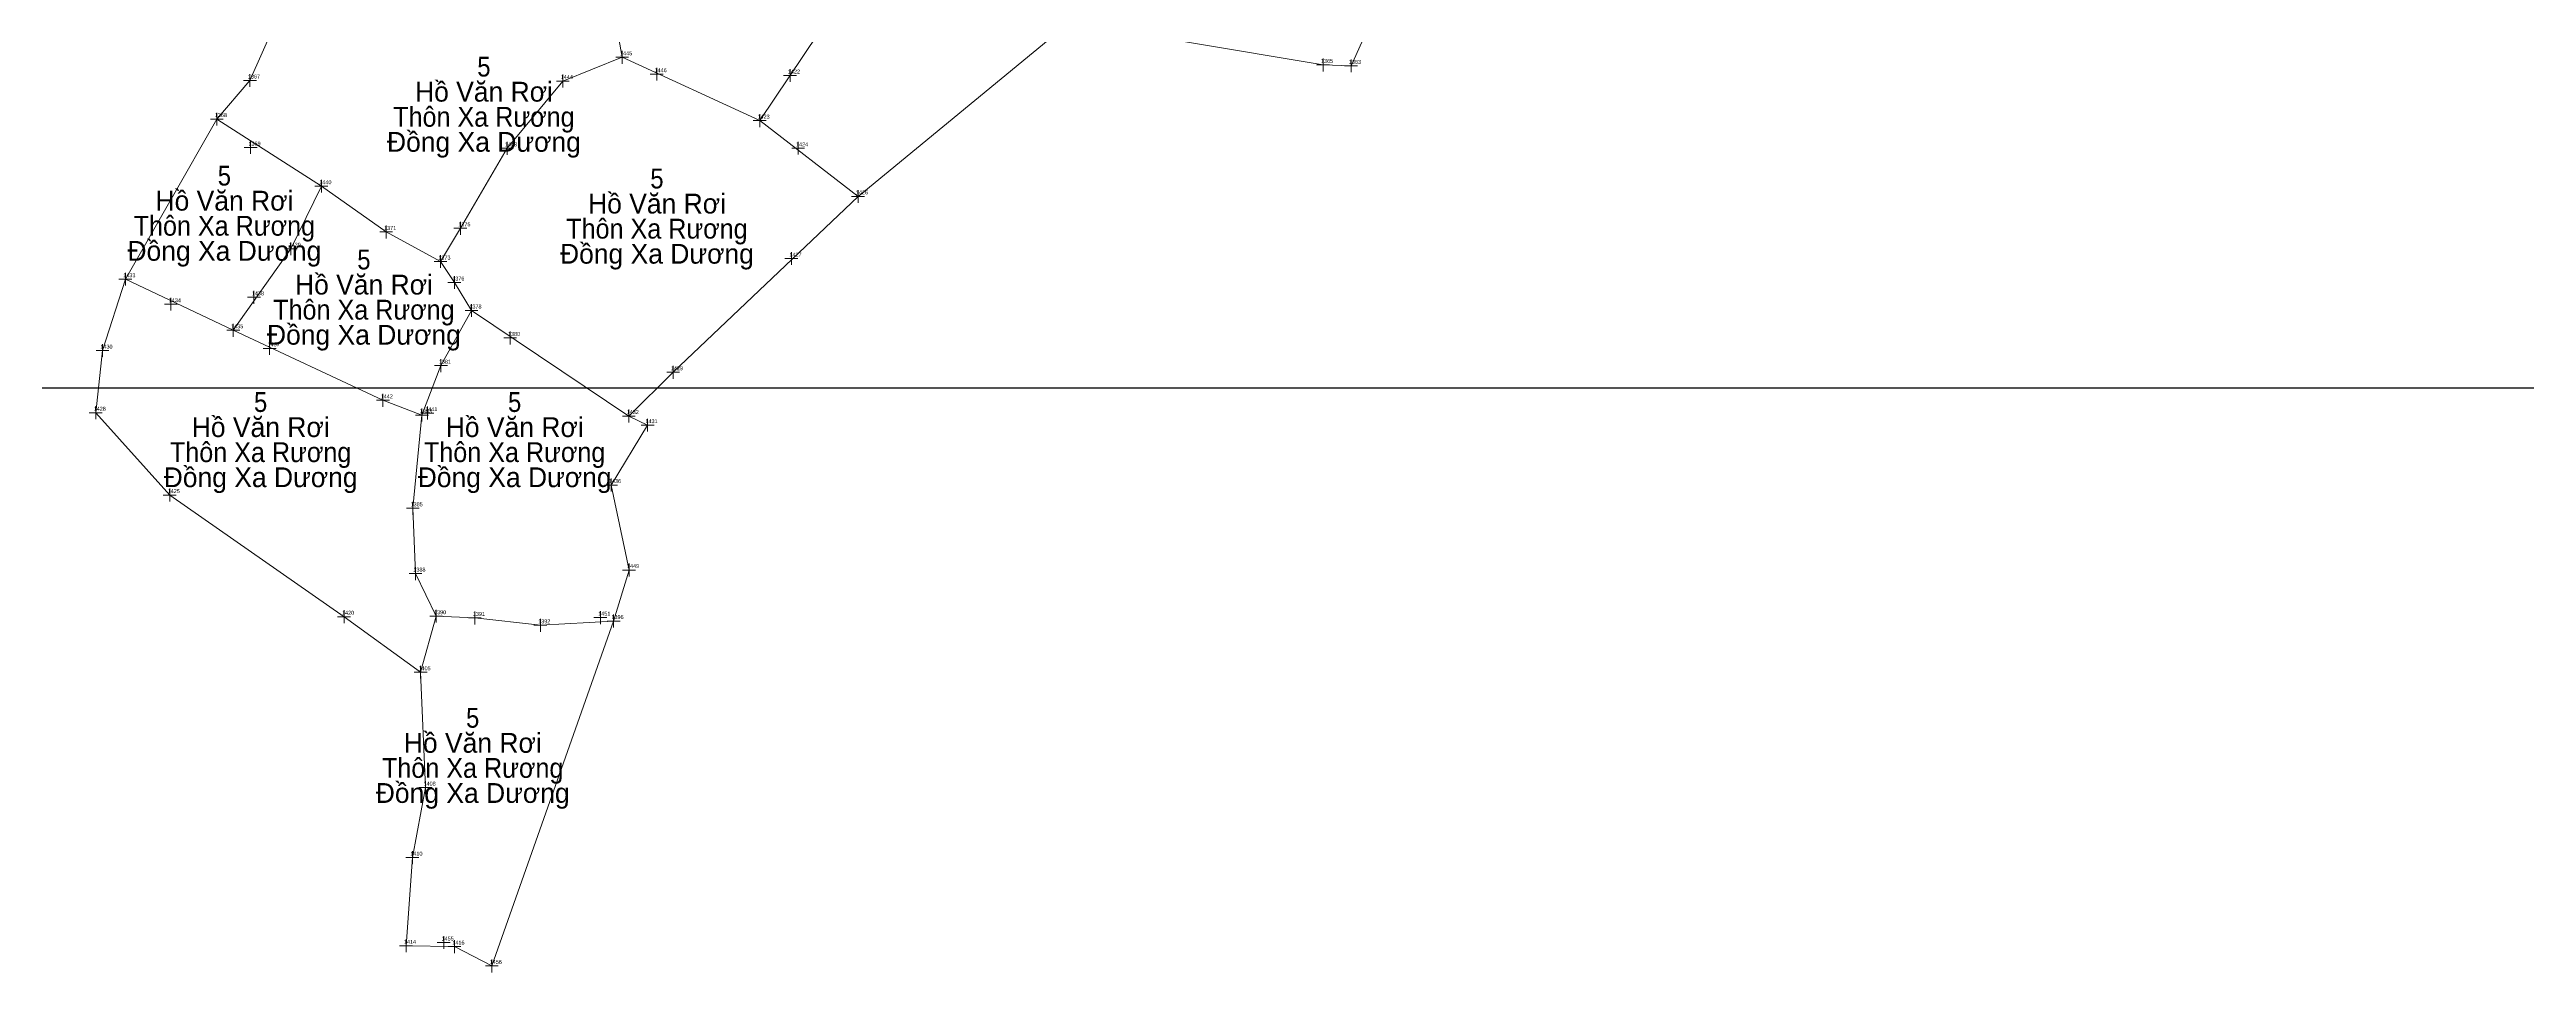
# Model space of a CAD drawing. Header units: metres. Extents: x 541800 to 543200, y 1841756 to 1843200.
# Drawn here: x 542215.5 to 542403.3, y 1841755.7 to 1841825.6 of the extents above; entities that cross this region are included whole.
import ezdxf
from ezdxf.enums import TextEntityAlignment as Align

# ---------------------------------------------------------------- set-up
doc = ezdxf.new("R2010")
doc.units = ezdxf.units.M
doc.header["$LTSCALE"] = 0.12
for name, color, linetype, lineweight in [('10', 7, 'Continuous', 13), ('11', 7, 'Continuous', 13), ('56', 7, 'Continuous', 25)]:
    doc.layers.add(name, color=color, linetype=linetype, lineweight=lineweight)
doc.layers.add('12', color=7, linetype='Continuous')
doc.layers.add('15', color=7, linetype='Continuous')

msp = doc.modelspace()

# ---------------------------------------------------------------- linework, layer by layer
at = {"layer": '10'}
for p, q in [((542276.8, 1841814.51), (542292.08, 1841827.05)), ((542228.18, 1841820.37), (542221.25, 1841808.23)), ((542236.11, 1841815.28), (542241.02, 1841811.81)), ((542241.02, 1841811.81), (542245.14, 1841809.57)), ((542240.77, 1841799.05), (542229.42, 1841804.36)), ((542240.77, 1841799.05), (542243.73, 1841797.93)), ((542237.83, 1841782.65), (542243.63, 1841778.44))]:
    msp.add_line(p, q, dxfattribs=at)
for points in [[(542273.75, 1841859.45), (542268.67, 1841857.68), (542266.54, 1841854.74), (542265.01, 1841846.89), (542261.4, 1841842.55), (542260.27, 1841837.71), (542257.21, 1841833.52), (542258.18, 1841829.13), (542258.91, 1841825.05)], [(542308.69, 1841839.98), (542311.66, 1841837.48), (542316.51, 1841832.6), (542316.72, 1841830.03), (542314.18, 1841824.4), (542312.06, 1841824.47), (542301.64, 1841826.22)], [(542259.42, 1841797.86), (542262.77, 1841801.18), (542276.8, 1841814.51), (542269.34, 1841820.25), (542279.29, 1841835.07), (542281.68, 1841837.09), (542286.17, 1841838.17), (542288.68, 1841838.83)], [(542234.79, 1841834.72), (542233.59, 1841831.49), (542232.54, 1841827.49), (542230.69, 1841823.29), (542228.18, 1841820.37), (542236.11, 1841815.28)], [(542245.14, 1841809.57), (542246.65, 1841812.09), (542250.19, 1841818.15), (542254.42, 1841823.25), (542258.91, 1841825.05), (542269.34, 1841820.25)], [(542236.11, 1841815.28), (542233.79, 1841810.54), (542229.42, 1841804.36), (542221.25, 1841808.23), (542219.51, 1841802.82), (542219, 1841798.11), (542224.61, 1841791.87), (542237.83, 1841782.65)], [(542245.14, 1841809.57), (542246.19, 1841807.98), (542247.49, 1841805.86)], [(542243.73, 1841797.93), (542245.17, 1841801.68), (542247.49, 1841805.86), (542259.42, 1841797.86), (542260.84, 1841797.17), (542258.07, 1841792.63)], [(542243.24, 1841785.92), (542243.03, 1841790.87), (542243.73, 1841797.93)], [(542243.24, 1841785.92), (542244.81, 1841782.69), (542247.75, 1841782.56), (542252.71, 1841782), (542258.26, 1841782.32), (542259.44, 1841786.19), (542258.07, 1841792.63)], [(542244.81, 1841782.69), (542243.63, 1841778.44), (542244.01, 1841769.7), (542243.01, 1841764.39), (542242.53, 1841757.71), (542246.2, 1841757.65), (542249.03, 1841756.18), (542258.26, 1841782.32)]]:
    msp.add_lwpolyline(points, dxfattribs=at)
at = {"layer": '11'}
for points in [[(542259.4, 1841825.05), (542258.91, 1841825.05), (542258.43, 1841825.05)], [(542259.4, 1841825.05), (542258.91, 1841825.05), (542258.43, 1841825.05)], [(542258.91, 1841825.54), (542258.91, 1841825.05), (542258.91, 1841824.56)], [(542258.91, 1841825.54), (542258.91, 1841825.05), (542258.91, 1841824.56)], [(542261.53, 1841824.25), (542261.53, 1841823.77), (542261.53, 1841823.28)], [(542261.53, 1841824.25), (542261.53, 1841823.77), (542261.53, 1841823.28)], [(542271.64, 1841824.16), (542271.64, 1841823.67), (542271.64, 1841823.18)], [(542271.64, 1841824.16), (542271.64, 1841823.67), (542271.64, 1841823.18)], [(542312.54, 1841824.47), (542312.06, 1841824.47), (542311.57, 1841824.47)], [(542312.54, 1841824.47), (542312.06, 1841824.47), (542311.57, 1841824.47)], [(542312.06, 1841824.95), (542312.06, 1841824.47), (542312.06, 1841823.98)], [(542312.06, 1841824.95), (542312.06, 1841824.47), (542312.06, 1841823.98)], [(542314.67, 1841824.4), (542314.18, 1841824.4), (542313.69, 1841824.4)], [(542314.67, 1841824.4), (542314.18, 1841824.4), (542313.69, 1841824.4)], [(542314.18, 1841824.88), (542314.18, 1841824.4), (542314.18, 1841823.91)], [(542314.18, 1841824.88), (542314.18, 1841824.4), (542314.18, 1841823.91)], [(542231.18, 1841823.29), (542230.69, 1841823.29), (542230.2, 1841823.29)], [(542231.18, 1841823.29), (542230.69, 1841823.29), (542230.2, 1841823.29)], [(542230.69, 1841823.78), (542230.69, 1841823.29), (542230.69, 1841822.8)], [(542230.69, 1841823.78), (542230.69, 1841823.29), (542230.69, 1841822.8)], [(542254.9, 1841823.25), (542254.42, 1841823.25), (542253.93, 1841823.25)], [(542254.9, 1841823.25), (542254.42, 1841823.25), (542253.93, 1841823.25)], [(542254.42, 1841823.74), (542254.42, 1841823.25), (542254.42, 1841822.77)], [(542254.42, 1841823.74), (542254.42, 1841823.25), (542254.42, 1841822.77)], [(542262.02, 1841823.77), (542261.53, 1841823.77), (542261.04, 1841823.77)], [(542262.02, 1841823.77), (542261.53, 1841823.77), (542261.04, 1841823.77)], [(542272.13, 1841823.67), (542271.64, 1841823.67), (542271.15, 1841823.67)], [(542272.13, 1841823.67), (542271.64, 1841823.67), (542271.15, 1841823.67)], [(542228.67, 1841820.37), (542228.18, 1841820.37), (542227.69, 1841820.37)], [(542228.67, 1841820.37), (542228.18, 1841820.37), (542227.69, 1841820.37)], [(542228.18, 1841820.85), (542228.18, 1841820.37), (542228.18, 1841819.88)], [(542228.18, 1841820.85), (542228.18, 1841820.37), (542228.18, 1841819.88)], [(542269.34, 1841820.74), (542269.34, 1841820.25), (542269.34, 1841819.76)], [(542269.34, 1841820.74), (542269.34, 1841820.25), (542269.34, 1841819.76)], [(542230.74, 1841818.69), (542230.74, 1841818.21), (542230.74, 1841817.72)], [(542230.74, 1841818.69), (542230.74, 1841818.21), (542230.74, 1841817.72)], [(542250.19, 1841818.63), (542250.19, 1841818.15), (542250.19, 1841817.66)], [(542250.19, 1841818.63), (542250.19, 1841818.15), (542250.19, 1841817.66)], [(542269.83, 1841820.25), (542269.34, 1841820.25), (542268.85, 1841820.25)], [(542269.83, 1841820.25), (542269.34, 1841820.25), (542268.85, 1841820.25)], [(542272.26, 1841818.64), (542272.26, 1841818.15), (542272.26, 1841817.67)], [(542272.26, 1841818.64), (542272.26, 1841818.15), (542272.26, 1841817.67)], [(542231.23, 1841818.21), (542230.74, 1841818.21), (542230.25, 1841818.21)], [(542231.23, 1841818.21), (542230.74, 1841818.21), (542230.25, 1841818.21)], [(542250.68, 1841818.15), (542250.19, 1841818.15), (542249.7, 1841818.15)], [(542250.68, 1841818.15), (542250.19, 1841818.15), (542249.7, 1841818.15)], [(542272.75, 1841818.15), (542272.26, 1841818.15), (542271.77, 1841818.15)], [(542272.75, 1841818.15), (542272.26, 1841818.15), (542271.77, 1841818.15)], [(542236.6, 1841815.28), (542236.11, 1841815.28), (542235.62, 1841815.28)], [(542236.6, 1841815.28), (542236.11, 1841815.28), (542235.62, 1841815.28)], [(542236.11, 1841815.77), (542236.11, 1841815.28), (542236.11, 1841814.79)], [(542236.11, 1841815.77), (542236.11, 1841815.28), (542236.11, 1841814.79)], [(542276.8, 1841814.99), (542276.8, 1841814.51), (542276.8, 1841814.02)], [(542276.8, 1841814.99), (542276.8, 1841814.51), (542276.8, 1841814.02)], [(542277.29, 1841814.51), (542276.8, 1841814.51), (542276.31, 1841814.51)], [(542277.29, 1841814.51), (542276.8, 1841814.51), (542276.31, 1841814.51)], [(542233.79, 1841811.02), (542233.79, 1841810.54), (542233.79, 1841810.05)], [(542233.79, 1841811.02), (542233.79, 1841810.54), (542233.79, 1841810.05)], [(542241.51, 1841811.81), (542241.02, 1841811.81), (542240.53, 1841811.81)], [(542241.51, 1841811.81), (542241.02, 1841811.81), (542240.53, 1841811.81)], [(542241.02, 1841812.3), (542241.02, 1841811.81), (542241.02, 1841811.32)], [(542241.02, 1841812.3), (542241.02, 1841811.81), (542241.02, 1841811.32)], [(542247.14, 1841812.09), (542246.65, 1841812.09), (542246.16, 1841812.09)], [(542247.14, 1841812.09), (542246.65, 1841812.09), (542246.16, 1841812.09)], [(542246.65, 1841812.58), (542246.65, 1841812.09), (542246.65, 1841811.6)], [(542246.65, 1841812.58), (542246.65, 1841812.09), (542246.65, 1841811.6)], [(542234.27, 1841810.54), (542233.79, 1841810.54), (542233.3, 1841810.54)], [(542234.27, 1841810.54), (542233.79, 1841810.54), (542233.3, 1841810.54)], [(542245.63, 1841809.57), (542245.14, 1841809.57), (542244.65, 1841809.57)], [(542245.63, 1841809.57), (542245.14, 1841809.57), (542244.65, 1841809.57)], [(542245.14, 1841810.06), (542245.14, 1841809.57), (542245.14, 1841809.08)], [(542245.14, 1841810.06), (542245.14, 1841809.57), (542245.14, 1841809.08)], [(542272.24, 1841809.79), (542271.75, 1841809.79), (542271.26, 1841809.79)], [(542272.24, 1841809.79), (542271.75, 1841809.79), (542271.26, 1841809.79)], [(542271.75, 1841810.28), (542271.75, 1841809.79), (542271.75, 1841809.31)], [(542271.75, 1841810.28), (542271.75, 1841809.79), (542271.75, 1841809.31)], [(542221.74, 1841808.23), (542221.25, 1841808.23), (542220.76, 1841808.23)], [(542221.74, 1841808.23), (542221.25, 1841808.23), (542220.76, 1841808.23)], [(542221.25, 1841808.72), (542221.25, 1841808.23), (542221.25, 1841807.75)], [(542221.25, 1841808.72), (542221.25, 1841808.23), (542221.25, 1841807.75)], [(542230.99, 1841807.35), (542230.99, 1841806.86), (542230.99, 1841806.37)], [(542230.99, 1841807.35), (542230.99, 1841806.86), (542230.99, 1841806.37)], [(542246.67, 1841807.98), (542246.19, 1841807.98), (542245.7, 1841807.98)], [(542246.67, 1841807.98), (542246.19, 1841807.98), (542245.7, 1841807.98)], [(542246.19, 1841808.47), (542246.19, 1841807.98), (542246.19, 1841807.49)], [(542246.19, 1841808.47), (542246.19, 1841807.98), (542246.19, 1841807.49)], [(542225.19, 1841806.34), (542224.7, 1841806.34), (542224.21, 1841806.34)], [(542225.19, 1841806.34), (542224.7, 1841806.34), (542224.21, 1841806.34)], [(542224.7, 1841806.83), (542224.7, 1841806.34), (542224.7, 1841805.85)], [(542224.7, 1841806.83), (542224.7, 1841806.34), (542224.7, 1841805.85)], [(542231.48, 1841806.86), (542230.99, 1841806.86), (542230.5, 1841806.86)], [(542231.48, 1841806.86), (542230.99, 1841806.86), (542230.5, 1841806.86)], [(542247.98, 1841805.86), (542247.49, 1841805.86), (542247, 1841805.86)], [(542247.98, 1841805.86), (542247.49, 1841805.86), (542247, 1841805.86)], [(542247.49, 1841806.35), (542247.49, 1841805.86), (542247.49, 1841805.38)], [(542247.49, 1841806.35), (542247.49, 1841805.86), (542247.49, 1841805.38)], [(542229.91, 1841804.36), (542229.42, 1841804.36), (542228.94, 1841804.36)], [(542229.91, 1841804.36), (542229.42, 1841804.36), (542228.94, 1841804.36)], [(542229.42, 1841804.85), (542229.42, 1841804.36), (542229.42, 1841803.87)], [(542229.42, 1841804.85), (542229.42, 1841804.36), (542229.42, 1841803.87)], [(542232.18, 1841803.48), (542232.18, 1841802.99), (542232.18, 1841802.5)], [(542232.18, 1841803.48), (542232.18, 1841802.99), (542232.18, 1841802.5)], [(542250.9, 1841803.78), (542250.41, 1841803.78), (542249.93, 1841803.78)], [(542250.9, 1841803.78), (542250.41, 1841803.78), (542249.93, 1841803.78)], [(542250.41, 1841804.27), (542250.41, 1841803.78), (542250.41, 1841803.29)], [(542250.41, 1841804.27), (542250.41, 1841803.78), (542250.41, 1841803.29)], [(542220, 1841802.82), (542219.51, 1841802.82), (542219.02, 1841802.82)], [(542220, 1841802.82), (542219.51, 1841802.82), (542219.02, 1841802.82)], [(542219.51, 1841803.31), (542219.51, 1841802.82), (542219.51, 1841802.34)], [(542219.51, 1841803.31), (542219.51, 1841802.82), (542219.51, 1841802.34)], [(542232.67, 1841802.99), (542232.18, 1841802.99), (542231.7, 1841802.99)], [(542232.67, 1841802.99), (542232.18, 1841802.99), (542231.7, 1841802.99)], [(542245.66, 1841801.68), (542245.17, 1841801.68), (542244.68, 1841801.68)], [(542245.66, 1841801.68), (542245.17, 1841801.68), (542244.68, 1841801.68)], [(542245.17, 1841802.17), (542245.17, 1841801.68), (542245.17, 1841801.19)], [(542245.17, 1841802.17), (542245.17, 1841801.68), (542245.17, 1841801.19)], [(542262.77, 1841801.66), (542262.77, 1841801.18), (542262.77, 1841800.69)], [(542262.77, 1841801.66), (542262.77, 1841801.18), (542262.77, 1841800.69)], [(542263.26, 1841801.18), (542262.77, 1841801.18), (542262.29, 1841801.18)], [(542263.26, 1841801.18), (542262.77, 1841801.18), (542262.29, 1841801.18)], [(542219.48, 1841798.11), (542219, 1841798.11), (542218.51, 1841798.11)], [(542219.48, 1841798.11), (542219, 1841798.11), (542218.51, 1841798.11)], [(542219, 1841798.6), (542219, 1841798.11), (542219, 1841797.63)], [(542219, 1841798.6), (542219, 1841798.11), (542219, 1841797.63)], [(542241.26, 1841799.05), (542240.77, 1841799.05), (542240.28, 1841799.05)], [(542241.26, 1841799.05), (542240.77, 1841799.05), (542240.28, 1841799.05)], [(542240.77, 1841799.54), (542240.77, 1841799.05), (542240.77, 1841798.56)], [(542240.77, 1841799.54), (542240.77, 1841799.05), (542240.77, 1841798.56)], [(542244.22, 1841797.93), (542243.73, 1841797.93), (542243.25, 1841797.93)], [(542244.22, 1841797.93), (542243.73, 1841797.93), (542243.25, 1841797.93)], [(542244.63, 1841798.08), (542244.14, 1841798.08), (542243.65, 1841798.08)], [(542244.63, 1841798.08), (542244.14, 1841798.08), (542243.65, 1841798.08)], [(542243.73, 1841798.42), (542243.73, 1841797.93), (542243.73, 1841797.44)], [(542243.73, 1841798.42), (542243.73, 1841797.93), (542243.73, 1841797.44)], [(542244.14, 1841798.57), (542244.14, 1841798.08), (542244.14, 1841797.6)], [(542244.14, 1841798.57), (542244.14, 1841798.08), (542244.14, 1841797.6)], [(542259.91, 1841797.86), (542259.42, 1841797.86), (542258.93, 1841797.86)], [(542259.91, 1841797.86), (542259.42, 1841797.86), (542258.93, 1841797.86)], [(542259.42, 1841798.35), (542259.42, 1841797.86), (542259.42, 1841797.37)], [(542259.42, 1841798.35), (542259.42, 1841797.86), (542259.42, 1841797.37)], [(542261.33, 1841797.17), (542260.84, 1841797.17), (542260.35, 1841797.17)], [(542261.33, 1841797.17), (542260.84, 1841797.17), (542260.35, 1841797.17)], [(542260.84, 1841797.66), (542260.84, 1841797.17), (542260.84, 1841796.68)], [(542260.84, 1841797.66), (542260.84, 1841797.17), (542260.84, 1841796.68)], [(542224.61, 1841792.36), (542224.61, 1841791.87), (542224.61, 1841791.38)], [(542224.61, 1841792.36), (542224.61, 1841791.87), (542224.61, 1841791.38)], [(542258.56, 1841792.63), (542258.07, 1841792.63), (542257.58, 1841792.63)], [(542258.56, 1841792.63), (542258.07, 1841792.63), (542257.58, 1841792.63)], [(542258.07, 1841793.12), (542258.07, 1841792.63), (542258.07, 1841792.14)], [(542258.07, 1841793.12), (542258.07, 1841792.63), (542258.07, 1841792.14)], [(542225.1, 1841791.87), (542224.61, 1841791.87), (542224.12, 1841791.87)], [(542225.1, 1841791.87), (542224.61, 1841791.87), (542224.12, 1841791.87)], [(542243.52, 1841790.87), (542243.03, 1841790.87), (542242.55, 1841790.87)], [(542243.52, 1841790.87), (542243.03, 1841790.87), (542242.55, 1841790.87)], [(542243.03, 1841791.36), (542243.03, 1841790.87), (542243.03, 1841790.38)], [(542243.03, 1841791.36), (542243.03, 1841790.87), (542243.03, 1841790.38)], [(542259.44, 1841786.68), (542259.44, 1841786.19), (542259.44, 1841785.7)], [(542259.44, 1841786.68), (542259.44, 1841786.19), (542259.44, 1841785.7)], [(542243.73, 1841785.92), (542243.24, 1841785.92), (542242.75, 1841785.92)], [(542243.73, 1841785.92), (542243.24, 1841785.92), (542242.75, 1841785.92)], [(542243.24, 1841786.4), (542243.24, 1841785.92), (542243.24, 1841785.43)], [(542243.24, 1841786.4), (542243.24, 1841785.92), (542243.24, 1841785.43)], [(542259.93, 1841786.19), (542259.44, 1841786.19), (542258.95, 1841786.19)], [(542259.93, 1841786.19), (542259.44, 1841786.19), (542258.95, 1841786.19)], [(542237.83, 1841783.14), (542237.83, 1841782.65), (542237.83, 1841782.16)], [(542237.83, 1841783.14), (542237.83, 1841782.65), (542237.83, 1841782.16)], [(542244.81, 1841783.18), (542244.81, 1841782.69), (542244.81, 1841782.21)], [(542244.81, 1841783.18), (542244.81, 1841782.69), (542244.81, 1841782.21)], [(542247.75, 1841783.05), (542247.75, 1841782.56), (542247.75, 1841782.07)], [(542247.75, 1841783.05), (542247.75, 1841782.56), (542247.75, 1841782.07)], [(542257.26, 1841783.07), (542257.26, 1841782.58), (542257.26, 1841782.09)], [(542257.26, 1841783.07), (542257.26, 1841782.58), (542257.26, 1841782.09)], [(542258.26, 1841782.81), (542258.26, 1841782.32), (542258.26, 1841781.84)], [(542258.26, 1841782.81), (542258.26, 1841782.32), (542258.26, 1841781.84)], [(542238.32, 1841782.65), (542237.83, 1841782.65), (542237.34, 1841782.65)], [(542238.32, 1841782.65), (542237.83, 1841782.65), (542237.34, 1841782.65)], [(542245.3, 1841782.69), (542244.81, 1841782.69), (542244.32, 1841782.69)], [(542245.3, 1841782.69), (542244.81, 1841782.69), (542244.32, 1841782.69)], [(542248.23, 1841782.56), (542247.75, 1841782.56), (542247.26, 1841782.56)], [(542248.23, 1841782.56), (542247.75, 1841782.56), (542247.26, 1841782.56)], [(542253.2, 1841782), (542252.71, 1841782), (542252.22, 1841782)], [(542253.2, 1841782), (542252.71, 1841782), (542252.22, 1841782)], [(542252.71, 1841782.48), (542252.71, 1841782), (542252.71, 1841781.51)], [(542252.71, 1841782.48), (542252.71, 1841782), (542252.71, 1841781.51)], [(542257.75, 1841782.58), (542257.26, 1841782.58), (542256.77, 1841782.58)], [(542257.75, 1841782.58), (542257.26, 1841782.58), (542256.77, 1841782.58)], [(542258.75, 1841782.32), (542258.26, 1841782.32), (542257.78, 1841782.32)], [(542258.75, 1841782.32), (542258.26, 1841782.32), (542257.78, 1841782.32)], [(542244.12, 1841778.44), (542243.63, 1841778.44), (542243.14, 1841778.44)], [(542244.12, 1841778.44), (542243.63, 1841778.44), (542243.14, 1841778.44)], [(542243.63, 1841778.93), (542243.63, 1841778.44), (542243.63, 1841777.96)], [(542243.63, 1841778.93), (542243.63, 1841778.44), (542243.63, 1841777.96)], [(542244.5, 1841769.7), (542244.01, 1841769.7), (542243.52, 1841769.7)], [(542244.5, 1841769.7), (542244.01, 1841769.7), (542243.52, 1841769.7)], [(542244.01, 1841770.18), (542244.01, 1841769.7), (542244.01, 1841769.21)], [(542244.01, 1841770.18), (542244.01, 1841769.7), (542244.01, 1841769.21)], [(542243.5, 1841764.39), (542243.01, 1841764.39), (542242.52, 1841764.39)], [(542243.5, 1841764.39), (542243.01, 1841764.39), (542242.52, 1841764.39)], [(542243.01, 1841764.88), (542243.01, 1841764.39), (542243.01, 1841763.9)], [(542243.01, 1841764.88), (542243.01, 1841764.39), (542243.01, 1841763.9)], [(542245.38, 1841758.45), (542245.38, 1841757.96), (542245.38, 1841757.47)], [(542245.38, 1841758.45), (542245.38, 1841757.96), (542245.38, 1841757.47)], [(542243.01, 1841757.71), (542242.53, 1841757.71), (542242.04, 1841757.71)], [(542243.01, 1841757.71), (542242.53, 1841757.71), (542242.04, 1841757.71)], [(542242.53, 1841758.2), (542242.53, 1841757.71), (542242.53, 1841757.23)], [(542242.53, 1841758.2), (542242.53, 1841757.71), (542242.53, 1841757.23)], [(542245.87, 1841757.96), (542245.38, 1841757.96), (542244.89, 1841757.96)], [(542245.87, 1841757.96), (542245.38, 1841757.96), (542244.89, 1841757.96)], [(542246.69, 1841757.65), (542246.2, 1841757.65), (542245.71, 1841757.65)], [(542246.69, 1841757.65), (542246.2, 1841757.65), (542245.71, 1841757.65)], [(542246.2, 1841758.14), (542246.2, 1841757.65), (542246.2, 1841757.16)], [(542246.2, 1841758.14), (542246.2, 1841757.65), (542246.2, 1841757.16)], [(542249.03, 1841756.66), (542249.03, 1841756.18), (542249.03, 1841755.69)], [(542249.03, 1841756.66), (542249.03, 1841756.18), (542249.03, 1841755.69)], [(542249.52, 1841756.18), (542249.03, 1841756.18), (542248.54, 1841756.18)], [(542249.52, 1841756.18), (542249.03, 1841756.18), (542248.54, 1841756.18)]]:
    msp.add_lwpolyline(points, dxfattribs=at)
at = {"layer": '56'}
msp.add_line((541800, 1841800), (543200, 1841800), dxfattribs=at)

# ---------------------------------------------------------------- texts
at = {"layer": '12'}
for s, p in [('1445', (542259.21, 1841825.2)), ('1446', (542261.83, 1841823.92)), ('1422', (542271.935, 1841823.82)), ('1365', (542312.36, 1841824.62)), ('1363', (542314.475, 1841824.55)), ('1367', (542230.995, 1841823.44)), ('1444', (542254.715, 1841823.4)), ('1368', (542228.48, 1841820.52)), ('1423', (542269.635, 1841820.4)), ('1369', (542231.035, 1841818.36)), ('1443', (542250.485, 1841818.3)), ('1424', (542272.555, 1841818.3)), ('1440', (542236.41, 1841815.43)), ('1426', (542277.1, 1841814.66)), ('1439', (542234.085, 1841810.69)), ('1371', (542241.32, 1841811.96)), ('1375', (542246.95, 1841812.24)), ('1373', (542245.435, 1841809.72)), ('1427', (542272.055, 1841809.94)), ('1433', (542221.545, 1841808.38)), ('1438', (542231.29, 1841807.01)), ('1376', (542246.49, 1841808.13)), ('1434', (542224.995, 1841806.49)), ('1378', (542247.79, 1841806.01)), ('1435', (542229.72, 1841804.51)), ('1437', (542232.485, 1841803.14)), ('1380', (542250.71, 1841803.93)), ('1430', (542219.81, 1841802.97)), ('1381', (542245.47, 1841801.83)), ('1429', (542263.065, 1841801.33)), ('1428', (542219.3, 1841798.26)), ('1442', (542241.065, 1841799.2)), ('1383', (542244.025, 1841798.08)), ('1441', (542244.44, 1841798.23)), ('1432', (542259.715, 1841798.01)), ('1431', (542261.14, 1841797.32)), ('1425', (542224.91, 1841792.02)), ('1436', (542258.37, 1841792.78)), ('1385', (542243.33, 1841791.02)), ('1449', (542259.735, 1841786.34)), ('1388', (542243.54, 1841786.07)), ('1420', (542238.13, 1841782.8)), ('1390', (542245.11, 1841782.84)), ('1391', (542248.05, 1841782.71)), ('1451', (542257.56, 1841782.73)), ('1396', (542258.56, 1841782.47)), ('1392', (542253.005, 1841782.15)), ('1405', (542243.93, 1841778.59)), ('1408', (542244.31, 1841769.85)), ('1410', (542243.31, 1841764.54)), ('1455', (542245.68, 1841758.11)), ('1414', (542242.825, 1841757.86)), ('1416', (542246.5, 1841757.8)), ('1456', (542249.33, 1841756.33))]:
    msp.add_text(s, height=0.3, dxfattribs=at).set_placement(p, align=Align.CENTER)
at = {"layer": '15'}
for s, width, p in [('5', 0.9, (542248.43, 1841823.59)), ('Thôn Xa Rương', 0.95, (542248.43, 1841819.79)), ('5', 0.9, (542228.75, 1841815.33)), ('5', 0.9, (542261.55, 1841815.11)), ('Thôn Xa Rương', 0.95, (542228.75, 1841811.53)), ('Thôn Xa Rương', 0.95, (542261.55, 1841811.31)), ('5', 0.9, (542239.33, 1841808.97)), ('Thôn Xa Rương', 0.95, (542239.33, 1841805.17)), ('5', 0.9, (542231.5, 1841798.17)), ('5', 0.9, (542250.76, 1841798.17)), ('Thôn Xa Rương', 0.95, (542231.5, 1841794.37)), ('Thôn Xa Rương', 0.95, (542250.76, 1841794.37)), ('5', 0.9, (542247.58, 1841774.24)), ('Thôn Xa Rương', 0.95, (542247.58, 1841770.44))]:
    msp.add_text(s, height=1.5, dxfattribs=dict(at, width=width)).set_placement(p, align=Align.CENTER)
for s, p in [('Hồ Văn Rơi', (542248.435, 1841821.69)), ('Đồng Xa Dương', (542248.43, 1841817.89)), ('Hồ Văn Rơi', (542228.755, 1841813.43)), ('Hồ Văn Rơi', (542261.555, 1841813.21)), ('Đồng Xa Dương', (542228.75, 1841809.63)), ('Đồng Xa Dương', (542261.55, 1841809.41)), ('Hồ Văn Rơi', (542239.335, 1841807.07)), ('Đồng Xa Dương', (542239.33, 1841803.27)), ('Hồ Văn Rơi', (542231.505, 1841796.27)), ('Hồ Văn Rơi', (542250.765, 1841796.27)), ('Đồng Xa Dương', (542231.5, 1841792.47)), ('Đồng Xa Dương', (542250.76, 1841792.47)), ('Hồ Văn Rơi', (542247.585, 1841772.34)), ('Đồng Xa Dương', (542247.58, 1841768.54))]:
    msp.add_text(s, height=1.5, dxfattribs=at).set_placement(p, align=Align.CENTER)

doc.saveas('drawing.dxf')
